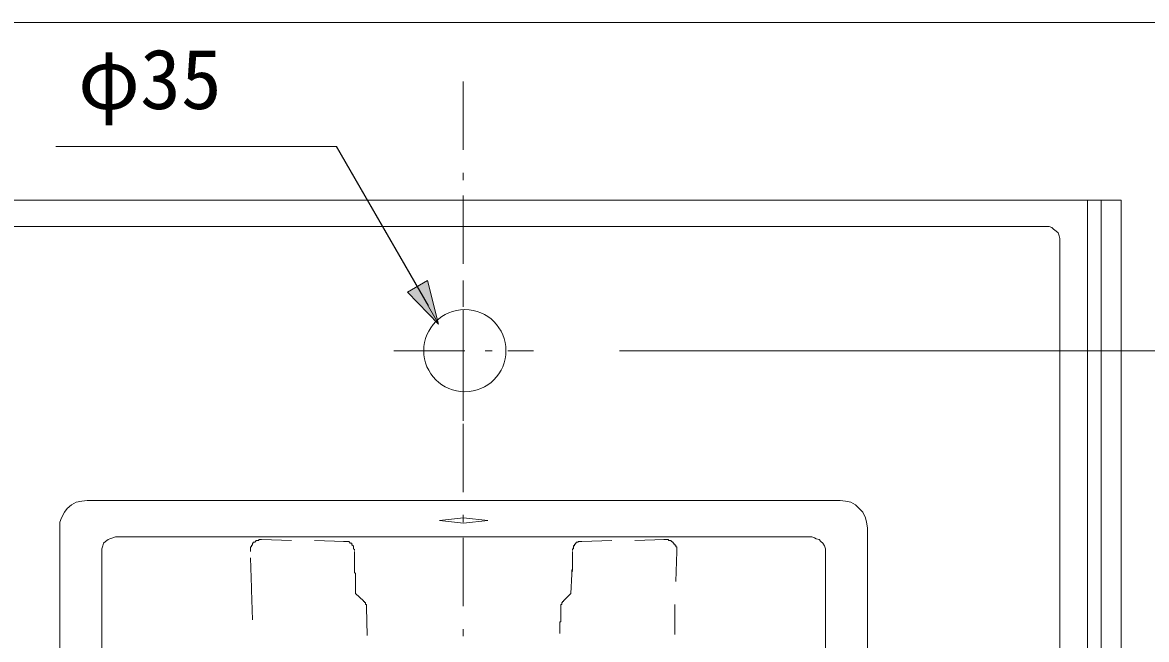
# Model space of a CAD drawing. Units: millimetres, scale not verified. Extents: x -1392 to 1350, y -947 to 991.
# Drawn here: x -844 to -322, y 705 to 991 of the extents above; entities that cross this region are included whole.
import ezdxf
from ezdxf.enums import TextEntityAlignment as Align

# ---------------------------------------------------------------- set-up
doc = ezdxf.new("R2010")
doc.units = ezdxf.units.MM
doc.header["$LTSCALE"] = 10
for name, color, linetype, lineweight in [('0-1_レイヤー_1', 7, 'Continuous', 18), ('0-7', 7, 'Continuous', 5), ('F-0', 7, 'Continuous', 5)]:
    doc.layers.add(name, color=color, linetype=linetype, lineweight=lineweight)
doc.styles.add('ＭＳ ゴシック', font='')
doc.styles.get('ＭＳ ゴシック').set_extended_font_data('MS Gothic')

msp = doc.modelspace()

# ---------------------------------------------------------------- linework, layer by layer
at = {"layer": '0-1_レイヤー_1'}
for p, q in [((-639.18, 963.79), (-639.18, 932.04)), ((-639.18, 921.45), (-639.18, 918.07)), ((-943.98, 908.76), (-333.96, 908.76)), ((-639.18, 910.87), (-639.18, 879.12)), ((-333.96, 908.76), (-333.96, 420.23)), ((-639.18, 859.22), (-639.18, 871.5)), ((-639.18, 868.54), (-639.18, 865.15)), ((-639.18, 857.95), (-639.18, 826.2)), ((-639.18, 848.64), (-639.18, 852.03)), ((-671.36, 838.9), (-638.38, 838.9)), ((-639.18, 806.31), (-639.18, 838.06)), ((-629.02, 838.9), (-625.64, 838.9)), ((-618.44, 838.9), (-606.59, 838.9)), ((-639.18, 815.62), (-639.18, 812.23)), ((-639.18, 805.04), (-639.18, 773.29)), ((-639.18, 762.7), (-639.18, 759.32)), ((-732.74, 751.27), (-718.77, 750.85)), ((-639.18, 752.12), (-639.18, 720.37)), ((-559.6, 750.85), (-545.63, 751.27)), ((-546.05, 751.27), (-545.2, 751.27)), ((-708.19, 750.85), (-694.22, 750.43)), ((-694.64, 750.43), (-693.79, 750.43)), ((-689.56, 745.77), (-689.56, 736.46)), ((-587.96, 748.31), (-587.54, 748.73)), ((-587.96, 747.89), (-587.96, 748.31)), ((-587.96, 747.46), (-587.96, 747.89)), ((-587.11, 749.16), (-587.11, 749.58)), ((-584.15, 750.43), (-570.18, 750.85)), ((-540.12, 745.77), (-540.55, 731.8)), ((-689.56, 736.88), (-689.56, 736.03)), ((-689.56, 736.46), (-689.56, 736.03)), ((-588.81, 736.03), (-588.81, 736.88)), ((-588.38, 736.88), (-588.38, 736.46)), ((-689.14, 735.19), (-689.14, 726.3)), ((-588.81, 735.19), (-589.23, 726.3)), ((-689.14, 726.3), (-685.33, 722.91)), ((-589.23, 726.3), (-592.62, 722.91)), ((-684.06, 719.95), (-683.63, 706.82)), ((-593.04, 722.49), (-593.04, 722.06)), ((-540.97, 721.22), (-540.97, 707.25)), ((-639.18, 709.79), (-639.18, 706.4))]:
    msp.add_line(p, q, dxfattribs=at)
at = {"layer": '0-1_レイヤー_1', "color": 5}
for p, q in [((-828.09, 933.69), (-697.9, 933.69)), ((-697.9, 933.69), (-655.27, 859.65)), ((-566.37, 838.9), (-212.89, 838.9))]:
    msp.add_line(p, q, dxfattribs=at)
at = {"layer": '0-1_レイヤー_1'}
for points in [[(-934.67, 908.76), (-343.27, 908.76), (-343.27, 435.89), (-343.7, 433.35), (-344.54, 431.23), (-345.39, 428.69), (-347.08, 427), (-349.2, 425.31), (-351.32, 424.04), (-353.43, 423.61), (-355.97, 423.19), (-639.18, 423.19), (-921.97, 423.19), (-924.51, 423.61), (-927.05, 424.04), (-929.17, 425.31), (-930.86, 427), (-932.55, 428.69), (-933.82, 431.23), (-934.67, 433.35), (-934.67, 435.89)], [(-928.32, 908.76), (-349.62, 908.76), (-349.62, 435.89), (-350.05, 434.62), (-350.05, 433.35), (-350.89, 432.51), (-351.74, 431.23), (-352.59, 430.81), (-353.43, 429.96), (-354.7, 429.54), (-355.97, 429.54), (-639.18, 429.54), (-921.97, 429.54), (-923.24, 429.54), (-924.51, 429.96), (-925.78, 430.81), (-926.63, 431.23), (-927.47, 432.51), (-927.9, 433.35), (-928.32, 434.62), (-928.32, 435.89)], [(-627.75, 760.16), (-638.97, 761.43), (-650.19, 760.16), (-638.97, 758.89)]]:
    msp.add_lwpolyline(points, close=True, dxfattribs=at)
for points in [[(-909.27, 896.48), (-639.18, 896.48), (-368.67, 896.48), (-367.4, 896.48), (-366.13, 896.05), (-365.29, 895.21), (-364.02, 894.36), (-363.17, 893.51), (-362.75, 892.24), (-362.32, 890.97), (-362.32, 889.7), (-362.32, 668.72), (-362.32, 447.74), (-362.32, 446.47), (-362.75, 445.63), (-363.17, 444.36), (-364.02, 443.51), (-365.29, 442.66), (-366.13, 441.82), (-367.4, 441.39), (-368.67, 441.39)], [(-826.3, 441.39), (-826.3, 756.78), (-826.3, 759.32), (-825.45, 761.43), (-824.18, 763.97), (-822.91, 765.67), (-820.79, 767.36), (-818.68, 768.63), (-816.14, 769.05), (-813.6, 769.48), (-464.35, 769.48), (-461.81, 769.05), (-459.27, 768.63), (-457.15, 767.36), (-455.46, 765.67), (-453.76, 763.97), (-452.49, 761.43), (-452.07, 759.32), (-451.65, 756.78), (-451.65, 441.39)], [(-806.82, 609.46), (-806.82, 745.77), (-806.82, 747.04), (-806.4, 748.31), (-805.98, 749.58), (-805.13, 750.43), (-803.86, 751.27), (-803.01, 751.7), (-801.74, 752.12), (-800.47, 752.54), (-639.18, 752.54), (-477.47, 752.54), (-476.2, 752.12), (-475.35, 751.7), (-474.08, 751.27), (-473.24, 750.43), (-472.39, 749.58), (-471.54, 748.31), (-471.12, 747.04), (-471.12, 745.77), (-471.12, 609.46)], [(-732.74, 751.27), (-733.16, 751.27), (-733.59, 751.27), (-734.01, 751.27), (-734.01, 750.85), (-734.43, 750.85), (-734.86, 750.85), (-735.28, 750.85), (-735.28, 750.43), (-735.7, 750.43), (-735.7, 750.01), (-736.13, 750.01), (-736.55, 750.01), (-736.55, 749.58), (-736.97, 749.58), (-736.97, 749.16), (-736.97, 748.73), (-737.4, 748.73), (-737.4, 748.31), (-737.4, 747.89), (-737.82, 747.89), (-737.82, 747.46), (-737.82, 747.04), (-737.82, 746.62), (-737.82, 746.19), (-737.82, 745.77)], [(-541.39, 749.58), (-541.82, 749.58), (-541.82, 750.01), (-542.24, 750.01), (-542.24, 750.43), (-542.66, 750.43), (-542.66, 750.85), (-543.09, 750.85), (-543.51, 750.85), (-543.93, 750.85), (-543.93, 751.27), (-544.36, 751.27), (-544.78, 751.27), (-545.2, 751.27)], [(-689.98, 747.04), (-689.98, 747.46), (-689.98, 747.89), (-689.98, 748.31), (-690.41, 748.31), (-690.41, 748.73), (-690.83, 748.73), (-690.83, 749.16), (-690.83, 749.58), (-691.25, 749.58), (-691.68, 749.58), (-691.68, 750.01), (-692.1, 750.01), (-692.1, 750.43), (-692.52, 750.43), (-692.95, 750.43), (-693.37, 750.43), (-693.79, 750.43)], [(-689.98, 747.04), (-689.56, 746.62), (-689.56, 746.19)], [(-588.81, 736.46), (-588.81, 736.88), (-588.81, 737.3), (-588.38, 737.3), (-588.38, 737.73), (-588.38, 738.15), (-588.38, 739.84), (-588.38, 740.27), (-588.38, 740.69), (-588.38, 741.11), (-588.38, 741.54), (-588.38, 741.96), (-588.38, 742.38), (-588.38, 742.81), (-588.38, 743.23), (-588.38, 743.65), (-588.38, 744.08), (-588.38, 744.5), (-588.38, 744.92), (-588.38, 745.35), (-588.38, 745.77)], [(-588.38, 746.19), (-588.38, 746.62), (-587.96, 747.46)], [(-584.15, 750.43), (-584.57, 750.43), (-585, 750.43), (-585.42, 750.43), (-585.84, 750.43), (-585.84, 750.01), (-586.27, 750.01), (-586.69, 750.01), (-586.69, 749.58), (-587.11, 749.58), (-587.11, 749.16), (-587.54, 749.16), (-587.54, 748.73), (-587.54, 748.31), (-587.96, 748.31), (-587.96, 747.89), (-587.96, 747.46), (-587.96, 747.04)], [(-587.54, 748.73), (-587.54, 749.16), (-587.11, 749.16)], [(-540.12, 745.77), (-540.12, 746.19), (-540.12, 746.62), (-540.12, 747.04), (-540.12, 747.46), (-540.12, 747.89), (-540.55, 747.89), (-540.55, 748.31), (-540.55, 748.73), (-540.97, 748.73), (-540.97, 749.16), (-541.39, 749.16), (-541.39, 749.58)], [(-736.97, 714.02), (-737.4, 727.99), (-737.4, 728.84), (-737.82, 742.81)], [(-689.56, 736.46), (-689.56, 736.03), (-689.14, 735.61), (-689.14, 735.19)], [(-588.81, 735.61), (-588.81, 736.03), (-588.81, 736.46)], [(-588.81, 736.03), (-588.81, 735.61), (-588.81, 735.19)], [(-684.06, 719.95), (-684.06, 720.37), (-684.06, 720.79), (-684.06, 721.22), (-684.48, 721.22), (-684.48, 721.64), (-684.48, 722.06), (-684.9, 722.06), (-684.9, 722.49), (-685.33, 722.49), (-685.33, 722.91)], [(-593.89, 721.22), (-593.89, 720.79), (-593.89, 720.37), (-593.89, 719.95), (-593.89, 719.52), (-593.89, 719.1), (-593.89, 718.68), (-593.89, 718.26), (-593.89, 717.83), (-593.89, 717.41), (-593.89, 716.98), (-593.89, 716.56), (-593.89, 716.14), (-593.89, 715.71), (-593.89, 715.29), (-593.89, 714.87), (-593.89, 714.44), (-593.89, 714.02), (-593.89, 713.6), (-593.89, 713.17), (-594.31, 713.17), (-594.31, 712.75), (-594.31, 712.33), (-594.31, 711.9), (-594.31, 711.48), (-594.31, 711.06), (-594.31, 710.63), (-594.31, 710.21), (-594.31, 709.79), (-594.31, 709.36), (-594.31, 708.94), (-594.31, 708.52), (-594.31, 708.09), (-594.31, 707.67)], [(-592.62, 722.91), (-592.62, 722.49), (-593.04, 722.49), (-593.04, 722.06), (-593.46, 722.06), (-593.46, 721.64), (-593.46, 721.22), (-593.89, 721.22)], [(-592.62, 722.91), (-592.62, 722.49), (-593.04, 722.49)]]:
    msp.add_lwpolyline(points, dxfattribs=at)
at = {"layer": '0-1_レイヤー_1', "color": 5}
msp.add_lwpolyline([(-650.61, 851.18), (-655.69, 871.5), (-665.01, 866)], close=True, dxfattribs=at)
at = {"layer": '0-7'}
for p, q in [((-698.13, 933.69), (-650.58, 851.33)), ((-566.68, 838.9), (-213.18, 838.9))]:
    msp.add_line(p, q, dxfattribs=at)
msp.add_solid([(-650.58, 851.33), (-665.22, 865.97), (-655.94, 871.33)], dxfattribs=at)
at = {"layer": 'F-0'}
msp.add_lwpolyline([(-1391.5, 991.14), (1350.16, 991.14), (1350.16, -947.41), (-1391.5, -947.41)], close=True, dxfattribs=at)
msp.add_circle((-638.38, 838.9), 19.07, dxfattribs=at)

# ---------------------------------------------------------------- texts
at = {"layer": '0-7', "style": 'ＭＳ ゴシック'}
msp.add_text('φ35', height=27.86, dxfattribs=at).set_placement((-817.86, 942.63), align=Align.BOTTOM_LEFT)

doc.saveas('drawing.dxf')
